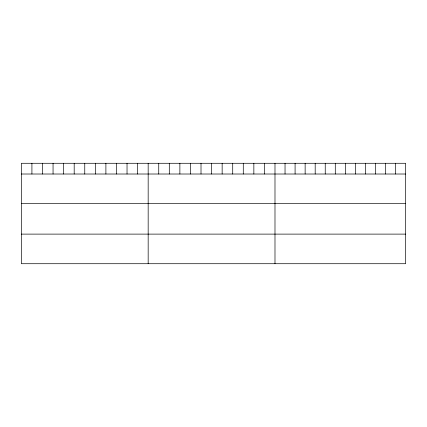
<?xml version="1.0" encoding="UTF-8"?>
<svg xmlns="http://www.w3.org/2000/svg" width="427" height="427" viewBox="0 0 427 427"><rect width="100%" height="100%" fill="white"/><g stroke="black" fill="none" stroke-linecap="round" stroke-linejoin="round"><path stroke-width="0.64" d="M405.65 174.013L405.65 263.715L21.35 263.715L21.35 163.285L405.65 163.285L405.65 174.013L21.35 174.013M21.35 203.615L405.65 203.615M21.35 234.113L405.65 234.113M395.599 163.285L395.599 174.013M385.549 163.285L385.549 174.013M375.498 163.285L375.498 174.013M365.448 163.285L365.448 174.013M355.397 163.285L355.397 174.013M345.347 163.285L345.347 174.013M335.291 163.285L335.291 174.013M325.241 163.285L325.241 174.013M315.19 163.285L315.19 174.013M305.14 163.285L305.14 174.013M295.089 163.285L295.089 174.013M285.039 163.285L285.039 174.013M274.988 163.285L274.988 263.715M264.42 163.285L264.42 174.013M253.851 163.285L253.851 174.013M243.283 163.285L243.283 174.013M232.715 163.285L232.715 174.013M222.147 163.285L222.147 174.013M211.578 163.285L211.578 174.013M201.01 163.285L201.01 174.013M190.442 163.285L190.442 174.013M179.874 163.285L179.874 174.013M169.305 163.285L169.305 174.013M158.737 163.285L158.737 174.013M148.169 163.285L148.169 263.715M137.601 163.285L137.601 174.013M127.032 163.285L127.032 174.013M116.464 163.285L116.464 174.013M105.896 163.285L105.896 174.013M95.328 163.285L95.328 174.013M84.76 163.285L84.76 174.013M74.191 163.285L74.191 174.013M63.623 163.285L63.623 174.013M53.055 163.285L53.055 174.013M42.486 163.285L42.486 174.013M31.918 163.285L31.918 174.013"/></g></svg>
